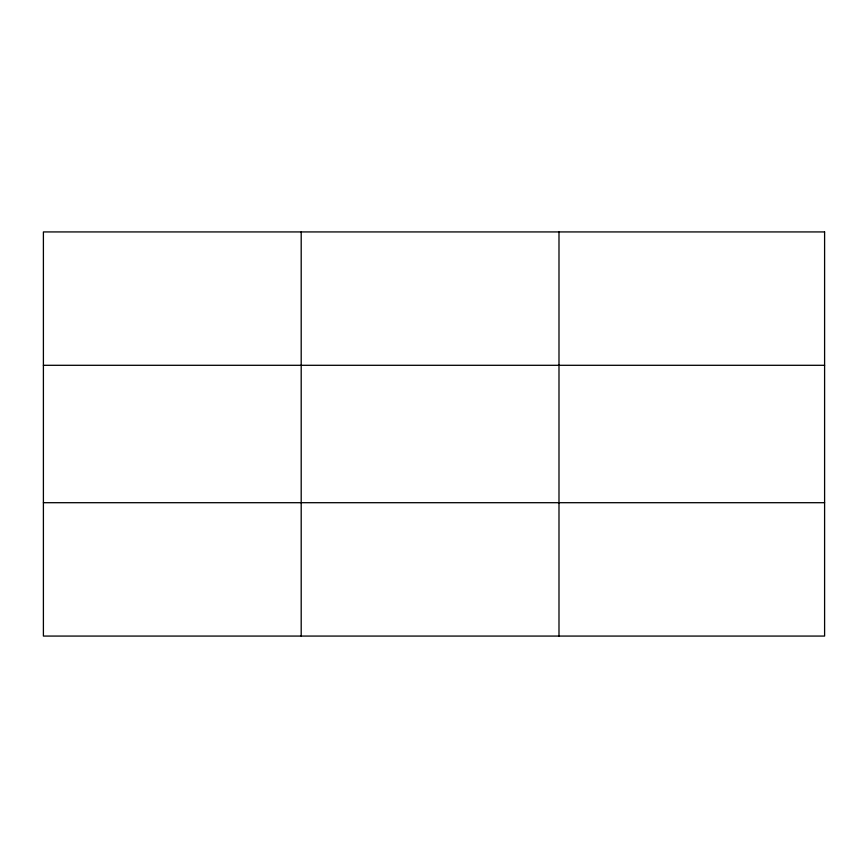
<?xml version="1.0" encoding="UTF-8"?>
<svg xmlns="http://www.w3.org/2000/svg" width="868" height="868" viewBox="0 0 868 868"><rect width="100%" height="100%" fill="white"/><g stroke="black" fill="none" stroke-linecap="round" stroke-linejoin="round"><path stroke-width="1.3" d="M301.196 636.07L301.196 231.93M558.992 636.07L558.992 231.93M43.4 365.298L824.6 365.298M43.4 502.702L824.6 502.702M824.6 231.93L43.4 231.93L43.4 636.07L824.6 636.07L824.6 231.93"/></g></svg>
